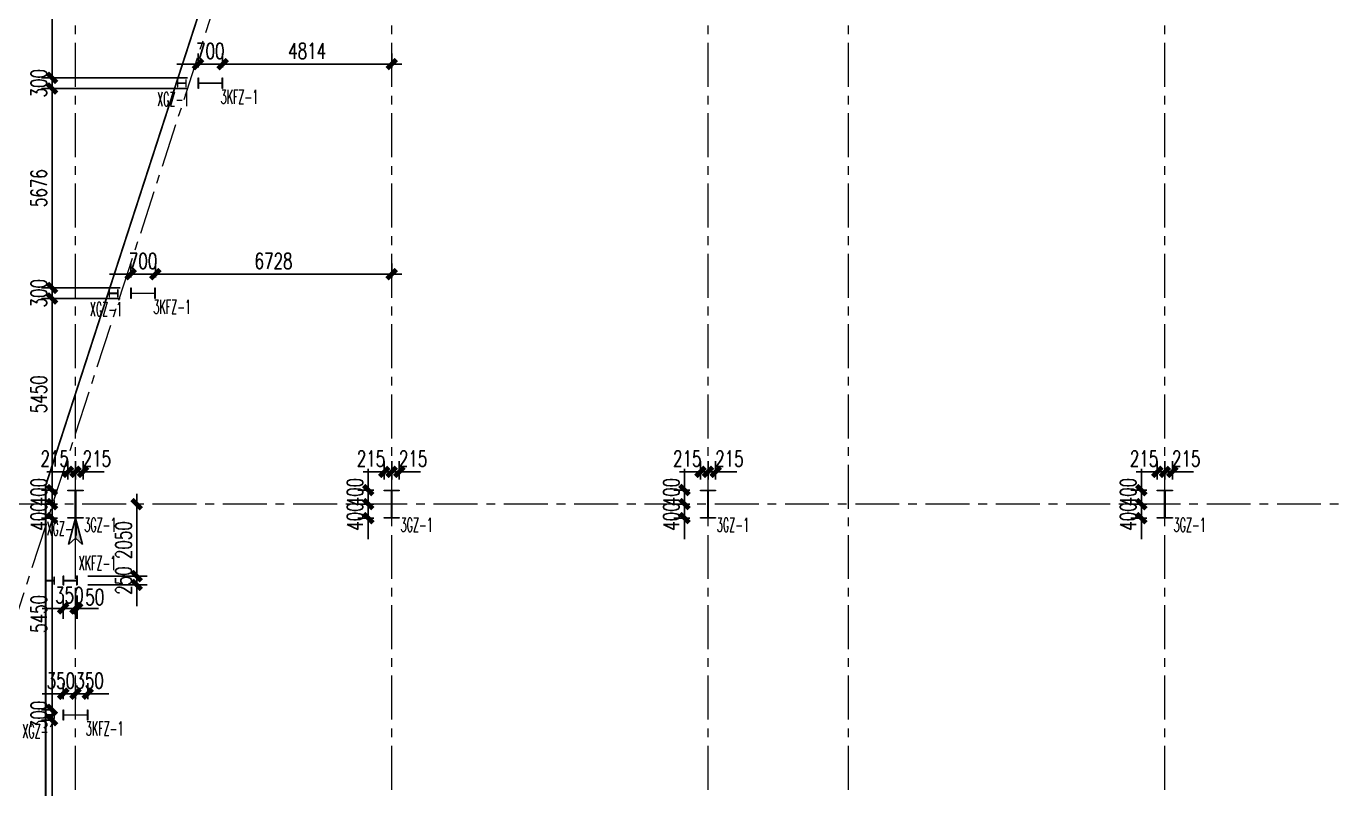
# Model space of a CAD drawing. Extents: x -1201378 to 2367219, y -619313 to 244905.
# Drawn here: x 30840 to 68190, y -245397 to -223702 of the extents above; entities that cross this region are included whole.
import ezdxf
from ezdxf.enums import TextEntityAlignment as Align

# ---------------------------------------------------------------- set-up
doc = ezdxf.new("R2010")
doc.units = 0
doc.header["$LTSCALE"] = 1000
doc.linetypes.add('CENTER', pattern=[2, 1.25, -0.25, 0.25, -0.25])
doc.linetypes.add('HIDDEN', pattern=[0.375, 0.25, -0.125])
doc.layers.get('0').update_dxf_attribs({"linetype": 'CONTINUOUS'})
doc.layers.get('Defpoints').update_dxf_attribs({"linetype": 'CONTINUOUS'})
for name, color, linetype in [('A-AXIS-DP', 126, 'CONTINUOUS'), ('A-WINDOW', 140, 'CONTINUOUS'), ('S-CJGC', 5, 'CONTINUOUS'), ('S-DIMZ', 115, 'CONTINUOUS'), ('S-SGJ', 21, 'CONTINUOUS'), ('S-SHAPE2', 165, 'HIDDEN')]:
    doc.layers.add(name, color=color, linetype=linetype)
for name, color, linetype, lineweight in [('S-axis', 111, 'CONTINUOUS', 0), ('S-col', 2, 'CONTINUOUS', 0), ('S-dote', 5, 'CENTER', 0)]:
    doc.layers.add(name, color=color, linetype=linetype, lineweight=lineweight)
doc.styles.add('SS1', font='tj-romans1.shx', dxfattribs={"width": 0.7, "bigfont": 'tj-hztxt1.shx'})
doc.dimstyles.new('S-150-ARCHI', dxfattribs={"dimscale": 150, "dimtxt": 3, "dimasz": 2, "dimexe": 2, "dimexo": 2, "dimgap": 1, "dimtad": 1, "dimdec": 0, "dimzin": 0, "dimdsep": 46, "dimtxsty": 'SS1', "dimblk1": 'TT', "dimblk2": 'TT', "dimsah": 1, "dimcen": 1, "dimclrd": 256, "dimclre": 256, "dimclrt": 256, "dimadec": 0, "dimazin": 0, "dimtfac": 1, "dimtdec": 0, "dimtix": 1, "dimtmove": 2, "dimatfit": 0, "dimldrblk": 'TT', "dimfxl": 2, "dimtolj": 1, "dimtzin": 0, "dimarcsym": 0})

# ---------------------------------------------------------------- blocks, each defined once
blk = doc.blocks.new('w42343243')
at = {"layer": 'S-col'}
blk.add_lwpolyline([(-165069, 621020), (-164639, 621020), (-164639, 621002), (-164848, 621002), (-164848, 620238), (-164639, 620238), (-164639, 620220), (-165069, 620220), (-165069, 620238), (-164860, 620238), (-164860, 621002), (-165069, 621002)], close=True, dxfattribs=at)
blk = doc.blocks.new('42343')
at = {"layer": 'A-WINDOW'}
for p in [(-148000, -53750), (-139000, -53750), (-130000, -53750), (-117000, -53750)]:
    blk.add_blockref('w42343243', p, dxfattribs=at)
blk = doc.blocks.new('3#轴网')
at = {"layer": 'S-dote'}
for p, q in [((-267758.5, -363428.2), (-267758.5, -277213.2)), ((-258758.5, -363428.2), (-258758.5, -277944.2)), ((-249758.5, -363428.2), (-249758.5, -277944.2)), ((-245758.5, -363428.2), (-245758.5, -277948.2)), ((-236758.5, -363428.2), (-236758.5, -277948.2)), ((-78316.2, -337298.2), (-273210.6, -337298.2))]:
    blk.add_line(p, q, dxfattribs=at)
blk.add_lwpolyline([(-270224.1, -342906.2), (-249758.5, -279830.8)], dxfattribs=at)
blk = doc.blocks.new('nt66')
at = {"layer": 'S-col'}
blk.add_lwpolyline([(-195790, 766820), (-195490, 766820), (-195490, 766808), (-195636, 766808), (-195636, 766132), (-195490, 766132), (-195490, 766120), (-195790, 766120), (-195790, 766132), (-195644, 766132), (-195644, 766808), (-195790, 766808)], close=True, dxfattribs=at)
blk = doc.blocks.new('TT')
blk.add_line((-0.97, 0), (0.97, 0))
at = {"const_width": 0.45}
blk.add_lwpolyline([(-0.44, -0.44), (0.44, 0.44)], dxfattribs=at)
blk = doc.blocks.new('*D3942')
at = {"layer": 'Defpoints', "color": 0, "transparency": 16777216}
for p in [(32242, -236380), (32242, -236898), (32457, -236898)]:
    blk.add_point(p, dxfattribs=at)
at = {"layer": 'S-DIMZ', "lineweight": -2, "transparency": 16777216}
for p, q in [((31942, -236380), (31642, -236380)), ((32242, -236598), (32242, -236080)), ((32457, -236380), (32242, -236380)), ((32457, -236598), (32457, -236080)), ((32757, -236380), (33057, -236380))]:
    blk.add_line(p, q, dxfattribs=at)
at = {"layer": 'S-DIMZ', "lineweight": -2, "transparency": 16777216, "xscale": 300, "yscale": 300, "zscale": 300}
blk.add_blockref('TT', (32242, -236380), dxfattribs=at)
at = {"layer": 'S-DIMZ', "lineweight": -2, "transparency": 16777216, "xscale": 300, "yscale": 300, "zscale": 300, "rotation": 180}
blk.add_blockref('TT', (32457, -236380), dxfattribs=at)
at = {"layer": 'S-DIMZ', "transparency": 16777216, "insert": (32850, -236005), "char_height": 450, "attachment_point": 5, "style": 'SS1'}
blk.add_mtext('\\A1;215', dxfattribs=at)
blk = doc.blocks.new('*D3943')
at = {"layer": 'Defpoints', "color": 0, "transparency": 16777216}
for p in [(32027, -236380), (32027, -236898), (32242, -236898)]:
    blk.add_point(p, dxfattribs=at)
at = {"layer": 'S-DIMZ', "lineweight": -2, "transparency": 16777216}
for p, q in [((31727, -236380), (31427, -236380)), ((32027, -236598), (32027, -236080)), ((32242, -236380), (32027, -236380)), ((32242, -236598), (32242, -236080)), ((32542, -236380), (32842, -236380))]:
    blk.add_line(p, q, dxfattribs=at)
at = {"layer": 'S-DIMZ', "lineweight": -2, "transparency": 16777216, "xscale": 300, "yscale": 300, "zscale": 300}
blk.add_blockref('TT', (32027, -236380), dxfattribs=at)
at = {"layer": 'S-DIMZ', "lineweight": -2, "transparency": 16777216, "xscale": 300, "yscale": 300, "zscale": 300, "rotation": 180}
blk.add_blockref('TT', (32242, -236380), dxfattribs=at)
at = {"layer": 'S-DIMZ', "transparency": 16777216, "insert": (31651, -236005), "char_height": 450, "attachment_point": 5, "style": 'SS1'}
blk.add_mtext('\\A1;215', dxfattribs=at)
blk = doc.blocks.new('*D3944')
at = {"layer": 'Defpoints', "color": 0, "transparency": 16777216}
for p in [(32027, -236898), (31573, -237298), (32027, -237298)]:
    blk.add_point(p, dxfattribs=at)
at = {"layer": 'S-DIMZ', "lineweight": -2, "transparency": 16777216}
for p, q in [((31573, -236598), (31573, -236298)), ((31727, -236898), (31273, -236898)), ((31573, -236898), (31573, -237298)), ((31727, -237298), (31273, -237298)), ((31573, -237598), (31573, -237898))]:
    blk.add_line(p, q, dxfattribs=at)
at = {"layer": 'S-DIMZ', "lineweight": -2, "transparency": 16777216, "xscale": 300, "yscale": 300, "zscale": 300}
for p, rotation in [((31573, -236898), 270), ((31573, -237298), 90)]:
    blk.add_blockref('TT', p, dxfattribs=dict(at, rotation=rotation))
at = {"layer": 'S-DIMZ', "transparency": 16777216, "insert": (31198, -236958), "char_height": 450, "attachment_point": 5, "rotation": 90, "style": 'SS1'}
blk.add_mtext('\\A1;400', dxfattribs=at)
blk = doc.blocks.new('*D3920')
at = {"layer": 'Defpoints', "color": 0, "transparency": 16777216}
for p in [(32027, -237298), (31573, -237698), (32027, -237698)]:
    blk.add_point(p, dxfattribs=at)
at = {"layer": 'S-DIMZ', "lineweight": -2, "transparency": 16777216}
for p, q in [((31573, -236998), (31573, -236698)), ((31727, -237298), (31273, -237298)), ((31573, -237298), (31573, -237698)), ((31727, -237698), (31273, -237698)), ((31573, -237998), (31573, -238298))]:
    blk.add_line(p, q, dxfattribs=at)
at = {"layer": 'S-DIMZ', "lineweight": -2, "transparency": 16777216, "xscale": 300, "yscale": 300, "zscale": 300}
for p, rotation in [((31573, -237298), 270), ((31573, -237698), 90)]:
    blk.add_blockref('TT', p, dxfattribs=dict(at, rotation=rotation))
at = {"layer": 'S-DIMZ', "transparency": 16777216, "insert": (31198, -237652), "char_height": 450, "attachment_point": 5, "rotation": 90, "style": 'SS1'}
blk.add_mtext('\\A1;400', dxfattribs=at)
blk = doc.blocks.new('*D3945')
at = {"layer": 'Defpoints', "color": 0, "transparency": 16777216}
for p in [(41242, -236380), (41242, -236898), (41457, -236898)]:
    blk.add_point(p, dxfattribs=at)
at = {"layer": 'S-DIMZ', "lineweight": -2, "transparency": 16777216}
for p, q in [((40942, -236380), (40642, -236380)), ((41242, -236598), (41242, -236080)), ((41457, -236380), (41242, -236380)), ((41457, -236598), (41457, -236080)), ((41757, -236380), (42057, -236380))]:
    blk.add_line(p, q, dxfattribs=at)
at = {"layer": 'S-DIMZ', "lineweight": -2, "transparency": 16777216, "xscale": 300, "yscale": 300, "zscale": 300}
blk.add_blockref('TT', (41242, -236380), dxfattribs=at)
at = {"layer": 'S-DIMZ', "lineweight": -2, "transparency": 16777216, "xscale": 300, "yscale": 300, "zscale": 300, "rotation": 180}
blk.add_blockref('TT', (41457, -236380), dxfattribs=at)
at = {"layer": 'S-DIMZ', "transparency": 16777216, "insert": (41850, -236005), "char_height": 450, "attachment_point": 5, "style": 'SS1'}
blk.add_mtext('\\A1;215', dxfattribs=at)
blk = doc.blocks.new('*D3946')
at = {"layer": 'Defpoints', "color": 0, "transparency": 16777216}
for p in [(41027, -236380), (41027, -236898), (41242, -236898)]:
    blk.add_point(p, dxfattribs=at)
at = {"layer": 'S-DIMZ', "lineweight": -2, "transparency": 16777216}
for p, q in [((40727, -236380), (40427, -236380)), ((41027, -236598), (41027, -236080)), ((41242, -236380), (41027, -236380)), ((41242, -236598), (41242, -236080)), ((41542, -236380), (41842, -236380))]:
    blk.add_line(p, q, dxfattribs=at)
at = {"layer": 'S-DIMZ', "lineweight": -2, "transparency": 16777216, "xscale": 300, "yscale": 300, "zscale": 300}
blk.add_blockref('TT', (41027, -236380), dxfattribs=at)
at = {"layer": 'S-DIMZ', "lineweight": -2, "transparency": 16777216, "xscale": 300, "yscale": 300, "zscale": 300, "rotation": 180}
blk.add_blockref('TT', (41242, -236380), dxfattribs=at)
at = {"layer": 'S-DIMZ', "transparency": 16777216, "insert": (40651, -236005), "char_height": 450, "attachment_point": 5, "style": 'SS1'}
blk.add_mtext('\\A1;215', dxfattribs=at)
blk = doc.blocks.new('*D3947')
at = {"layer": 'Defpoints', "color": 0, "transparency": 16777216}
for p in [(41027, -236898), (40573, -237298), (41027, -237298)]:
    blk.add_point(p, dxfattribs=at)
at = {"layer": 'S-DIMZ', "lineweight": -2, "transparency": 16777216}
for p, q in [((40573, -236598), (40573, -236298)), ((40727, -236898), (40273, -236898)), ((40573, -236898), (40573, -237298)), ((40727, -237298), (40273, -237298)), ((40573, -237598), (40573, -237898))]:
    blk.add_line(p, q, dxfattribs=at)
at = {"layer": 'S-DIMZ', "lineweight": -2, "transparency": 16777216, "xscale": 300, "yscale": 300, "zscale": 300}
for p, rotation in [((40573, -236898), 270), ((40573, -237298), 90)]:
    blk.add_blockref('TT', p, dxfattribs=dict(at, rotation=rotation))
at = {"layer": 'S-DIMZ', "transparency": 16777216, "insert": (40198, -236958), "char_height": 450, "attachment_point": 5, "rotation": 90, "style": 'SS1'}
blk.add_mtext('\\A1;400', dxfattribs=at)
blk = doc.blocks.new('*D3948')
at = {"layer": 'Defpoints', "color": 0, "transparency": 16777216}
for p in [(41027, -237298), (40573, -237698), (41027, -237698)]:
    blk.add_point(p, dxfattribs=at)
at = {"layer": 'S-DIMZ', "lineweight": -2, "transparency": 16777216}
for p, q in [((40573, -236998), (40573, -236698)), ((40727, -237298), (40273, -237298)), ((40573, -237298), (40573, -237698)), ((40727, -237698), (40273, -237698)), ((40573, -237998), (40573, -238298))]:
    blk.add_line(p, q, dxfattribs=at)
at = {"layer": 'S-DIMZ', "lineweight": -2, "transparency": 16777216, "xscale": 300, "yscale": 300, "zscale": 300}
for p, rotation in [((40573, -237298), 270), ((40573, -237698), 90)]:
    blk.add_blockref('TT', p, dxfattribs=dict(at, rotation=rotation))
at = {"layer": 'S-DIMZ', "transparency": 16777216, "insert": (40198, -237652), "char_height": 450, "attachment_point": 5, "rotation": 90, "style": 'SS1'}
blk.add_mtext('\\A1;400', dxfattribs=at)
blk = doc.blocks.new('*D3953')
at = {"layer": 'Defpoints', "color": 0, "transparency": 16777216}
for p in [(50242, -236380), (50242, -236898), (50457, -236898)]:
    blk.add_point(p, dxfattribs=at)
at = {"layer": 'S-DIMZ', "lineweight": -2, "transparency": 16777216}
for p, q in [((49942, -236380), (49642, -236380)), ((50242, -236598), (50242, -236080)), ((50457, -236380), (50242, -236380)), ((50457, -236598), (50457, -236080)), ((50757, -236380), (51057, -236380))]:
    blk.add_line(p, q, dxfattribs=at)
at = {"layer": 'S-DIMZ', "lineweight": -2, "transparency": 16777216, "xscale": 300, "yscale": 300, "zscale": 300}
blk.add_blockref('TT', (50242, -236380), dxfattribs=at)
at = {"layer": 'S-DIMZ', "lineweight": -2, "transparency": 16777216, "xscale": 300, "yscale": 300, "zscale": 300, "rotation": 180}
blk.add_blockref('TT', (50457, -236380), dxfattribs=at)
at = {"layer": 'S-DIMZ', "transparency": 16777216, "insert": (50850, -236005), "char_height": 450, "attachment_point": 5, "style": 'SS1'}
blk.add_mtext('\\A1;215', dxfattribs=at)
blk = doc.blocks.new('*D3954')
at = {"layer": 'Defpoints', "color": 0, "transparency": 16777216}
for p in [(50027, -236380), (50027, -236898), (50242, -236898)]:
    blk.add_point(p, dxfattribs=at)
at = {"layer": 'S-DIMZ', "lineweight": -2, "transparency": 16777216}
for p, q in [((49727, -236380), (49427, -236380)), ((50027, -236598), (50027, -236080)), ((50242, -236380), (50027, -236380)), ((50242, -236598), (50242, -236080)), ((50542, -236380), (50842, -236380))]:
    blk.add_line(p, q, dxfattribs=at)
at = {"layer": 'S-DIMZ', "lineweight": -2, "transparency": 16777216, "xscale": 300, "yscale": 300, "zscale": 300}
blk.add_blockref('TT', (50027, -236380), dxfattribs=at)
at = {"layer": 'S-DIMZ', "lineweight": -2, "transparency": 16777216, "xscale": 300, "yscale": 300, "zscale": 300, "rotation": 180}
blk.add_blockref('TT', (50242, -236380), dxfattribs=at)
at = {"layer": 'S-DIMZ', "transparency": 16777216, "insert": (49651, -236005), "char_height": 450, "attachment_point": 5, "style": 'SS1'}
blk.add_mtext('\\A1;215', dxfattribs=at)
blk = doc.blocks.new('*D3955')
at = {"layer": 'Defpoints', "color": 0, "transparency": 16777216}
for p in [(50027, -236898), (49573, -237298), (50027, -237298)]:
    blk.add_point(p, dxfattribs=at)
at = {"layer": 'S-DIMZ', "lineweight": -2, "transparency": 16777216}
for p, q in [((49573, -236598), (49573, -236298)), ((49727, -236898), (49273, -236898)), ((49573, -236898), (49573, -237298)), ((49727, -237298), (49273, -237298)), ((49573, -237598), (49573, -237898))]:
    blk.add_line(p, q, dxfattribs=at)
at = {"layer": 'S-DIMZ', "lineweight": -2, "transparency": 16777216, "xscale": 300, "yscale": 300, "zscale": 300}
for p, rotation in [((49573, -236898), 270), ((49573, -237298), 90)]:
    blk.add_blockref('TT', p, dxfattribs=dict(at, rotation=rotation))
at = {"layer": 'S-DIMZ', "transparency": 16777216, "insert": (49198, -236958), "char_height": 450, "attachment_point": 5, "rotation": 90, "style": 'SS1'}
blk.add_mtext('\\A1;400', dxfattribs=at)
blk = doc.blocks.new('*D3956')
at = {"layer": 'Defpoints', "color": 0, "transparency": 16777216}
for p in [(50027, -237298), (49573, -237698), (50027, -237698)]:
    blk.add_point(p, dxfattribs=at)
at = {"layer": 'S-DIMZ', "lineweight": -2, "transparency": 16777216}
for p, q in [((49573, -236998), (49573, -236698)), ((49727, -237298), (49273, -237298)), ((49573, -237298), (49573, -237698)), ((49727, -237698), (49273, -237698)), ((49573, -237998), (49573, -238298))]:
    blk.add_line(p, q, dxfattribs=at)
at = {"layer": 'S-DIMZ', "lineweight": -2, "transparency": 16777216, "xscale": 300, "yscale": 300, "zscale": 300}
for p, rotation in [((49573, -237298), 270), ((49573, -237698), 90)]:
    blk.add_blockref('TT', p, dxfattribs=dict(at, rotation=rotation))
at = {"layer": 'S-DIMZ', "transparency": 16777216, "insert": (49198, -237652), "char_height": 450, "attachment_point": 5, "rotation": 90, "style": 'SS1'}
blk.add_mtext('\\A1;400', dxfattribs=at)
blk = doc.blocks.new('*D3949')
at = {"layer": 'Defpoints', "color": 0, "transparency": 16777216}
for p in [(63242, -236380), (63242, -236898), (63457, -236898)]:
    blk.add_point(p, dxfattribs=at)
at = {"layer": 'S-DIMZ', "lineweight": -2, "transparency": 16777216}
for p, q in [((62942, -236380), (62642, -236380)), ((63242, -236598), (63242, -236080)), ((63457, -236380), (63242, -236380)), ((63457, -236598), (63457, -236080)), ((63757, -236380), (64057, -236380))]:
    blk.add_line(p, q, dxfattribs=at)
at = {"layer": 'S-DIMZ', "lineweight": -2, "transparency": 16777216, "xscale": 300, "yscale": 300, "zscale": 300}
blk.add_blockref('TT', (63242, -236380), dxfattribs=at)
at = {"layer": 'S-DIMZ', "lineweight": -2, "transparency": 16777216, "xscale": 300, "yscale": 300, "zscale": 300, "rotation": 180}
blk.add_blockref('TT', (63457, -236380), dxfattribs=at)
at = {"layer": 'S-DIMZ', "transparency": 16777216, "insert": (63850, -236005), "char_height": 450, "attachment_point": 5, "style": 'SS1'}
blk.add_mtext('\\A1;215', dxfattribs=at)
blk = doc.blocks.new('*D3950')
at = {"layer": 'Defpoints', "color": 0, "transparency": 16777216}
for p in [(63027, -236380), (63027, -236898), (63242, -236898)]:
    blk.add_point(p, dxfattribs=at)
at = {"layer": 'S-DIMZ', "lineweight": -2, "transparency": 16777216}
for p, q in [((62727, -236380), (62427, -236380)), ((63027, -236598), (63027, -236080)), ((63242, -236380), (63027, -236380)), ((63242, -236598), (63242, -236080)), ((63542, -236380), (63842, -236380))]:
    blk.add_line(p, q, dxfattribs=at)
at = {"layer": 'S-DIMZ', "lineweight": -2, "transparency": 16777216, "xscale": 300, "yscale": 300, "zscale": 300}
blk.add_blockref('TT', (63027, -236380), dxfattribs=at)
at = {"layer": 'S-DIMZ', "lineweight": -2, "transparency": 16777216, "xscale": 300, "yscale": 300, "zscale": 300, "rotation": 180}
blk.add_blockref('TT', (63242, -236380), dxfattribs=at)
at = {"layer": 'S-DIMZ', "transparency": 16777216, "insert": (62651, -236005), "char_height": 450, "attachment_point": 5, "style": 'SS1'}
blk.add_mtext('\\A1;215', dxfattribs=at)
blk = doc.blocks.new('*D3951')
at = {"layer": 'Defpoints', "color": 0, "transparency": 16777216}
for p in [(63027, -236898), (62573, -237298), (63027, -237298)]:
    blk.add_point(p, dxfattribs=at)
at = {"layer": 'S-DIMZ', "lineweight": -2, "transparency": 16777216}
for p, q in [((62573, -236598), (62573, -236298)), ((62727, -236898), (62273, -236898)), ((62573, -236898), (62573, -237298)), ((62727, -237298), (62273, -237298)), ((62573, -237598), (62573, -237898))]:
    blk.add_line(p, q, dxfattribs=at)
at = {"layer": 'S-DIMZ', "lineweight": -2, "transparency": 16777216, "xscale": 300, "yscale": 300, "zscale": 300}
for p, rotation in [((62573, -236898), 270), ((62573, -237298), 90)]:
    blk.add_blockref('TT', p, dxfattribs=dict(at, rotation=rotation))
at = {"layer": 'S-DIMZ', "transparency": 16777216, "insert": (62198, -236958), "char_height": 450, "attachment_point": 5, "rotation": 90, "style": 'SS1'}
blk.add_mtext('\\A1;400', dxfattribs=at)
blk = doc.blocks.new('*D3952')
at = {"layer": 'Defpoints', "color": 0, "transparency": 16777216}
for p in [(63027, -237298), (62573, -237698), (63027, -237698)]:
    blk.add_point(p, dxfattribs=at)
at = {"layer": 'S-DIMZ', "lineweight": -2, "transparency": 16777216}
for p, q in [((62573, -236998), (62573, -236698)), ((62727, -237298), (62273, -237298)), ((62573, -237298), (62573, -237698)), ((62727, -237698), (62273, -237698)), ((62573, -237998), (62573, -238298))]:
    blk.add_line(p, q, dxfattribs=at)
at = {"layer": 'S-DIMZ', "lineweight": -2, "transparency": 16777216, "xscale": 300, "yscale": 300, "zscale": 300}
for p, rotation in [((62573, -237298), 270), ((62573, -237698), 90)]:
    blk.add_blockref('TT', p, dxfattribs=dict(at, rotation=rotation))
at = {"layer": 'S-DIMZ', "transparency": 16777216, "insert": (62198, -237652), "char_height": 450, "attachment_point": 5, "rotation": 90, "style": 'SS1'}
blk.add_mtext('\\A1;400', dxfattribs=at)
blk = doc.blocks.new('*D4287')
at = {"layer": 'Defpoints', "color": 0, "transparency": 16777216}
for p in [(32242, -242695), (31892, -243148), (32242, -243148)]:
    blk.add_point(p, dxfattribs=at)
at = {"layer": 'S-DIMZ', "lineweight": -2, "transparency": 16777216}
for p, q in [((31892, -242848), (31892, -242395)), ((32242, -242848), (32242, -242395)), ((31592, -242695), (31292, -242695)), ((31892, -242695), (32242, -242695)), ((32542, -242695), (32842, -242695))]:
    blk.add_line(p, q, dxfattribs=at)
at = {"layer": 'S-DIMZ', "lineweight": -2, "transparency": 16777216, "xscale": 300, "yscale": 300, "zscale": 300}
blk.add_blockref('TT', (31892, -242695), dxfattribs=at)
at = {"layer": 'S-DIMZ', "lineweight": -2, "transparency": 16777216, "xscale": 300, "yscale": 300, "zscale": 300, "rotation": 180}
blk.add_blockref('TT', (32242, -242695), dxfattribs=at)
at = {"layer": 'S-DIMZ', "transparency": 16777216, "insert": (31825, -242320), "char_height": 450, "attachment_point": 5, "style": 'SS1'}
blk.add_mtext('\\A1;350', dxfattribs=at)
blk = doc.blocks.new('*D4288')
at = {"layer": 'Defpoints', "color": 0, "transparency": 16777216}
for p in [(32592, -242695), (32242, -243148), (32592, -243148)]:
    blk.add_point(p, dxfattribs=at)
at = {"layer": 'S-DIMZ', "lineweight": -2, "transparency": 16777216}
for p, q in [((32242, -242848), (32242, -242395)), ((32592, -242848), (32592, -242395)), ((31942, -242695), (31642, -242695)), ((32242, -242695), (32592, -242695)), ((32892, -242695), (33192, -242695))]:
    blk.add_line(p, q, dxfattribs=at)
at = {"layer": 'S-DIMZ', "lineweight": -2, "transparency": 16777216, "xscale": 300, "yscale": 300, "zscale": 300}
blk.add_blockref('TT', (32242, -242695), dxfattribs=at)
at = {"layer": 'S-DIMZ', "lineweight": -2, "transparency": 16777216, "xscale": 300, "yscale": 300, "zscale": 300, "rotation": 180}
blk.add_blockref('TT', (32592, -242695), dxfattribs=at)
at = {"layer": 'S-DIMZ', "transparency": 16777216, "insert": (32643, -242320), "char_height": 450, "attachment_point": 5, "style": 'SS1'}
blk.add_mtext('\\A1;350', dxfattribs=at)
blk = doc.blocks.new('*D4293')
at = {"layer": 'Defpoints', "color": 0, "transparency": 16777216}
for p in [(31573, -243448), (31892, -243448), (31892, -249098)]:
    blk.add_point(p, dxfattribs=at)
at = {"layer": 'S-DIMZ', "lineweight": -2, "transparency": 16777216}
for p, q in [((31592, -243448), (31273, -243448)), ((31573, -248798), (31573, -243748)), ((31592, -249098), (31273, -249098))]:
    blk.add_line(p, q, dxfattribs=at)
at = {"layer": 'S-DIMZ', "lineweight": -2, "transparency": 16777216, "xscale": 300, "yscale": 300, "zscale": 300}
for p, rotation in [((31573, -243448), 90), ((31573, -249098), 270)]:
    blk.add_blockref('TT', p, dxfattribs=dict(at, rotation=rotation))
at = {"layer": 'S-DIMZ', "transparency": 16777216, "insert": (31198, -246273), "char_height": 450, "attachment_point": 5, "rotation": 90, "style": 'SS1'}
blk.add_mtext('\\A1;5650', dxfattribs=at)
blk = doc.blocks.new('*D4294')
at = {"layer": 'Defpoints', "color": 0, "transparency": 16777216}
for p in [(31573, -243148), (31892, -243148), (31892, -243448)]:
    blk.add_point(p, dxfattribs=at)
at = {"layer": 'S-DIMZ', "lineweight": -2, "transparency": 16777216}
for p, q in [((31573, -242848), (31573, -242548)), ((31592, -243148), (31273, -243148)), ((31573, -243448), (31573, -243148)), ((31592, -243448), (31273, -243448)), ((31573, -243748), (31573, -244048))]:
    blk.add_line(p, q, dxfattribs=at)
at = {"layer": 'S-DIMZ', "lineweight": -2, "transparency": 16777216, "xscale": 300, "yscale": 300, "zscale": 300}
for p, rotation in [((31573, -243148), 270), ((31573, -243448), 90)]:
    blk.add_blockref('TT', p, dxfattribs=dict(at, rotation=rotation))
at = {"layer": 'S-DIMZ', "transparency": 16777216, "insert": (31198, -243298), "char_height": 450, "attachment_point": 5, "rotation": 90, "style": 'SS1'}
blk.add_mtext('\\A1;300', dxfattribs=at)
blk = doc.blocks.new('*D4295')
at = {"layer": 'Defpoints', "color": 0, "transparency": 16777216}
for p in [(31573, -237698), (32027, -237698), (31892, -243148)]:
    blk.add_point(p, dxfattribs=at)
at = {"layer": 'S-DIMZ', "lineweight": -2, "transparency": 16777216}
for p, q in [((31727, -237698), (31273, -237698)), ((31573, -242848), (31573, -237998)), ((31592, -243148), (31273, -243148))]:
    blk.add_line(p, q, dxfattribs=at)
at = {"layer": 'S-DIMZ', "lineweight": -2, "transparency": 16777216, "xscale": 300, "yscale": 300, "zscale": 300}
for p, rotation in [((31573, -237698), 90), ((31573, -243148), 270)]:
    blk.add_blockref('TT', p, dxfattribs=dict(at, rotation=rotation))
at = {"layer": 'S-DIMZ', "transparency": 16777216, "insert": (31198, -240423), "char_height": 450, "attachment_point": 5, "rotation": 90, "style": 'SS1'}
blk.add_mtext('\\A1;5450', dxfattribs=at)
blk = doc.blocks.new('*D4296')
at = {"layer": 'Defpoints', "color": 0, "transparency": 16777216}
for p in [(31573, -231448), (33814, -231448), (32027, -236898)]:
    blk.add_point(p, dxfattribs=at)
at = {"layer": 'S-DIMZ', "lineweight": -2, "transparency": 16777216}
for p, q in [((33514, -231448), (31273, -231448)), ((31573, -236598), (31573, -231748)), ((31727, -236898), (31273, -236898))]:
    blk.add_line(p, q, dxfattribs=at)
at = {"layer": 'S-DIMZ', "lineweight": -2, "transparency": 16777216, "xscale": 300, "yscale": 300, "zscale": 300}
for p, rotation in [((31573, -231448), 90), ((31573, -236898), 270)]:
    blk.add_blockref('TT', p, dxfattribs=dict(at, rotation=rotation))
at = {"layer": 'S-DIMZ', "transparency": 16777216, "insert": (31198, -234173), "char_height": 450, "attachment_point": 5, "rotation": 90, "style": 'SS1'}
blk.add_mtext('\\A1;5450', dxfattribs=at)
blk = doc.blocks.new('*D4297')
at = {"layer": 'Defpoints', "color": 0, "transparency": 16777216}
for p in [(31573, -231148), (33814, -231148), (33814, -231448)]:
    blk.add_point(p, dxfattribs=at)
at = {"layer": 'S-DIMZ', "lineweight": -2, "transparency": 16777216}
for p, q in [((31573, -230848), (31573, -230548)), ((33514, -231148), (31273, -231148)), ((31573, -231448), (31573, -231148)), ((33514, -231448), (31273, -231448)), ((31573, -231748), (31573, -232048))]:
    blk.add_line(p, q, dxfattribs=at)
at = {"layer": 'S-DIMZ', "lineweight": -2, "transparency": 16777216, "xscale": 300, "yscale": 300, "zscale": 300}
for p, rotation in [((31573, -231148), 270), ((31573, -231448), 90)]:
    blk.add_blockref('TT', p, dxfattribs=dict(at, rotation=rotation))
at = {"layer": 'S-DIMZ', "transparency": 16777216, "insert": (31198, -231298), "char_height": 450, "attachment_point": 5, "rotation": 90, "style": 'SS1'}
blk.add_mtext('\\A1;300', dxfattribs=at)
blk = doc.blocks.new('*D4298')
at = {"layer": 'Defpoints', "color": 0, "transparency": 16777216}
for p in [(31573, -225472), (35728, -225472), (33814, -231148)]:
    blk.add_point(p, dxfattribs=at)
at = {"layer": 'S-DIMZ', "lineweight": -2, "transparency": 16777216}
for p, q in [((35428, -225472), (31273, -225472)), ((31573, -230848), (31573, -225772)), ((33514, -231148), (31273, -231148))]:
    blk.add_line(p, q, dxfattribs=at)
at = {"layer": 'S-DIMZ', "lineweight": -2, "transparency": 16777216, "xscale": 300, "yscale": 300, "zscale": 300}
for p, rotation in [((31573, -225472), 90), ((31573, -231148), 270)]:
    blk.add_blockref('TT', p, dxfattribs=dict(at, rotation=rotation))
at = {"layer": 'S-DIMZ', "transparency": 16777216, "insert": (31198, -228310), "char_height": 450, "attachment_point": 5, "rotation": 90, "style": 'SS1'}
blk.add_mtext('\\A1;5676', dxfattribs=at)
blk = doc.blocks.new('*D4299')
at = {"layer": 'Defpoints', "color": 0, "transparency": 16777216}
for p in [(31573, -225172), (35728, -225172), (35728, -225472)]:
    blk.add_point(p, dxfattribs=at)
at = {"layer": 'S-DIMZ', "lineweight": -2, "transparency": 16777216}
for p, q in [((31573, -224872), (31573, -224572)), ((35428, -225172), (31273, -225172)), ((31573, -225472), (31573, -225172)), ((35428, -225472), (31273, -225472)), ((31573, -225772), (31573, -226072))]:
    blk.add_line(p, q, dxfattribs=at)
at = {"layer": 'S-DIMZ', "lineweight": -2, "transparency": 16777216, "xscale": 300, "yscale": 300, "zscale": 300}
for p, rotation in [((31573, -225172), 270), ((31573, -225472), 90)]:
    blk.add_blockref('TT', p, dxfattribs=dict(at, rotation=rotation))
at = {"layer": 'S-DIMZ', "transparency": 16777216, "insert": (31198, -225322), "char_height": 450, "attachment_point": 5, "rotation": 90, "style": 'SS1'}
blk.add_mtext('\\A1;300', dxfattribs=at)
blk = doc.blocks.new('*D4300')
at = {"layer": 'Defpoints', "color": 0, "transparency": 16777216}
for p in [(31573, -219348), (32242, -219348), (35728, -225172)]:
    blk.add_point(p, dxfattribs=at)
at = {"layer": 'S-DIMZ', "lineweight": -2, "transparency": 16777216}
for p, q in [((31942, -219348), (31273, -219348)), ((31573, -224872), (31573, -219648)), ((35428, -225172), (31273, -225172))]:
    blk.add_line(p, q, dxfattribs=at)
at = {"layer": 'S-DIMZ', "lineweight": -2, "transparency": 16777216, "xscale": 300, "yscale": 300, "zscale": 300}
for p, rotation in [((31573, -219348), 90), ((31573, -225172), 270)]:
    blk.add_blockref('TT', p, dxfattribs=dict(at, rotation=rotation))
at = {"layer": 'S-DIMZ', "transparency": 16777216, "insert": (31198, -222260), "char_height": 450, "attachment_point": 5, "rotation": 90, "style": 'SS1'}
blk.add_mtext('\\A1;5824', dxfattribs=at)
blk = doc.blocks.new('*D4301')
at = {"layer": 'Defpoints', "color": 0, "transparency": 16777216}
for p in [(34514, -230756), (33814, -231148), (34514, -231148)]:
    blk.add_point(p, dxfattribs=at)
at = {"layer": 'S-DIMZ', "lineweight": -2, "transparency": 16777216}
for p, q in [((33514, -230756), (33214, -230756)), ((33814, -230848), (33814, -230456)), ((33814, -230756), (34514, -230756)), ((34514, -230848), (34514, -230456)), ((34814, -230756), (35114, -230756))]:
    blk.add_line(p, q, dxfattribs=at)
at = {"layer": 'S-DIMZ', "lineweight": -2, "transparency": 16777216, "xscale": 300, "yscale": 300, "zscale": 300}
blk.add_blockref('TT', (33814, -230756), dxfattribs=at)
at = {"layer": 'S-DIMZ', "lineweight": -2, "transparency": 16777216, "xscale": 300, "yscale": 300, "zscale": 300, "rotation": 180}
blk.add_blockref('TT', (34514, -230756), dxfattribs=at)
at = {"layer": 'S-DIMZ', "transparency": 16777216, "insert": (34164, -230381), "char_height": 450, "attachment_point": 5, "style": 'SS1'}
blk.add_mtext('\\A1;700', dxfattribs=at)
blk = doc.blocks.new('*D4302')
at = {"layer": 'Defpoints', "color": 0, "transparency": 16777216}
for p in [(41242, -230756), (34514, -231148), (41242, -231148)]:
    blk.add_point(p, dxfattribs=at)
at = {"layer": 'S-DIMZ', "lineweight": -2, "transparency": 16777216}
for p, q in [((34514, -230848), (34514, -230456)), ((34814, -230756), (40942, -230756)), ((41242, -230848), (41242, -230456))]:
    blk.add_line(p, q, dxfattribs=at)
at = {"layer": 'S-DIMZ', "lineweight": -2, "transparency": 16777216, "xscale": 300, "yscale": 300, "zscale": 300, "rotation": 180}
blk.add_blockref('TT', (34514, -230756), dxfattribs=at)
at = {"layer": 'S-DIMZ', "lineweight": -2, "transparency": 16777216, "xscale": 300, "yscale": 300, "zscale": 300}
blk.add_blockref('TT', (41242, -230756), dxfattribs=at)
at = {"layer": 'S-DIMZ', "transparency": 16777216, "insert": (37878, -230381), "char_height": 450, "attachment_point": 5, "style": 'SS1'}
blk.add_mtext('\\A1;6728', dxfattribs=at)
blk = doc.blocks.new('*D4303')
at = {"layer": 'Defpoints', "color": 0, "transparency": 16777216}
for p in [(36428, -224780), (35728, -225172), (36428, -225172)]:
    blk.add_point(p, dxfattribs=at)
at = {"layer": 'S-DIMZ', "lineweight": -2, "transparency": 16777216}
for p, q in [((35428, -224780), (35128, -224780)), ((35728, -224872), (35728, -224480)), ((35728, -224780), (36428, -224780)), ((36428, -224872), (36428, -224480)), ((36728, -224780), (37028, -224780))]:
    blk.add_line(p, q, dxfattribs=at)
at = {"layer": 'S-DIMZ', "lineweight": -2, "transparency": 16777216, "xscale": 300, "yscale": 300, "zscale": 300}
blk.add_blockref('TT', (35728, -224780), dxfattribs=at)
at = {"layer": 'S-DIMZ', "lineweight": -2, "transparency": 16777216, "xscale": 300, "yscale": 300, "zscale": 300, "rotation": 180}
blk.add_blockref('TT', (36428, -224780), dxfattribs=at)
at = {"layer": 'S-DIMZ', "transparency": 16777216, "insert": (36078, -224405), "char_height": 450, "attachment_point": 5, "style": 'SS1'}
blk.add_mtext('\\A1;700', dxfattribs=at)
blk = doc.blocks.new('*D4304')
at = {"layer": 'Defpoints', "color": 0, "transparency": 16777216}
for p in [(41242, -224780), (36428, -225172), (41242, -225172)]:
    blk.add_point(p, dxfattribs=at)
at = {"layer": 'S-DIMZ', "lineweight": -2, "transparency": 16777216}
for p, q in [((36428, -224872), (36428, -224480)), ((36728, -224780), (40942, -224780)), ((41242, -224872), (41242, -224480))]:
    blk.add_line(p, q, dxfattribs=at)
at = {"layer": 'S-DIMZ', "lineweight": -2, "transparency": 16777216, "xscale": 300, "yscale": 300, "zscale": 300, "rotation": 180}
blk.add_blockref('TT', (36428, -224780), dxfattribs=at)
at = {"layer": 'S-DIMZ', "lineweight": -2, "transparency": 16777216, "xscale": 300, "yscale": 300, "zscale": 300}
blk.add_blockref('TT', (41242, -224780), dxfattribs=at)
at = {"layer": 'S-DIMZ', "transparency": 16777216, "insert": (38835, -224405), "char_height": 450, "attachment_point": 5, "style": 'SS1'}
blk.add_mtext('\\A1;4814', dxfattribs=at)
blk = doc.blocks.new('S-CJGC')
at = {"layer": 'S-CJGC'}
for p, q in [((-131, -119), (0, 381)), ((131, -119), (0, 381)), ((0, 381), (0, 0)), ((0, 0), (-131, -119)), ((0, 0), (131, -119))]:
    blk.add_line(p, q, dxfattribs=at)
blk.add_solid([(131, -119), (0, 0), (0, 381)], dxfattribs=at)
blk = doc.blocks.new('*D6706')
at = {"layer": 'Defpoints', "color": 0, "transparency": 16777216}
for p in [(31892, -239598), (32242, -239598), (32242, -240264)]:
    blk.add_point(p, dxfattribs=at)
at = {"layer": 'S-DIMZ', "lineweight": -2, "transparency": 16777216}
for p, q in [((31892, -239898), (31892, -240564)), ((32242, -239898), (32242, -240564)), ((31592, -240264), (31292, -240264)), ((31892, -240264), (32242, -240264)), ((32542, -240264), (32842, -240264))]:
    blk.add_line(p, q, dxfattribs=at)
at = {"layer": 'S-DIMZ', "lineweight": -2, "transparency": 16777216, "xscale": 300, "yscale": 300, "zscale": 300}
blk.add_blockref('TT', (31892, -240264), dxfattribs=at)
at = {"layer": 'S-DIMZ', "lineweight": -2, "transparency": 16777216, "xscale": 300, "yscale": 300, "zscale": 300, "rotation": 180}
blk.add_blockref('TT', (32242, -240264), dxfattribs=at)
at = {"layer": 'S-DIMZ', "transparency": 16777216, "insert": (32067, -239889), "char_height": 450, "attachment_point": 5, "style": 'SS1'}
blk.add_mtext('\\A1;350', dxfattribs=at)
blk = doc.blocks.new('*D6707')
at = {"layer": 'Defpoints', "color": 0, "transparency": 16777216}
for p in [(32242, -239598), (32292, -239598), (32292, -240264)]:
    blk.add_point(p, dxfattribs=at)
at = {"layer": 'S-DIMZ', "lineweight": -2, "transparency": 16777216}
for p, q in [((32242, -239898), (32242, -240564)), ((32292, -239898), (32292, -240564)), ((31942, -240264), (31642, -240264)), ((32242, -240264), (32292, -240264)), ((32592, -240264), (32892, -240264))]:
    blk.add_line(p, q, dxfattribs=at)
at = {"layer": 'S-DIMZ', "lineweight": -2, "transparency": 16777216, "xscale": 300, "yscale": 300, "zscale": 300}
blk.add_blockref('TT', (32242, -240264), dxfattribs=at)
at = {"layer": 'S-DIMZ', "lineweight": -2, "transparency": 16777216, "xscale": 300, "yscale": 300, "zscale": 300, "rotation": 180}
blk.add_blockref('TT', (32292, -240264), dxfattribs=at)
at = {"layer": 'S-DIMZ', "transparency": 16777216, "insert": (32790, -239945), "char_height": 450, "attachment_point": 5, "style": 'SS1'}
blk.add_mtext('\\A1;50', dxfattribs=at)
blk = doc.blocks.new('*D6708')
at = {"layer": 'Defpoints', "color": 0, "transparency": 16777216}
for p in [(32292, -239348), (33984, -239348), (32292, -239598)]:
    blk.add_point(p, dxfattribs=at)
at = {"layer": 'S-DIMZ', "lineweight": -2, "transparency": 16777216}
for p, q in [((33984, -239048), (33984, -238748)), ((32592, -239348), (34284, -239348)), ((33984, -239598), (33984, -239348)), ((32592, -239598), (34284, -239598)), ((33984, -239898), (33984, -240198))]:
    blk.add_line(p, q, dxfattribs=at)
at = {"layer": 'S-DIMZ', "lineweight": -2, "transparency": 16777216, "xscale": 300, "yscale": 300, "zscale": 300}
for p, rotation in [((33984, -239348), 270), ((33984, -239598), 90)]:
    blk.add_blockref('TT', p, dxfattribs=dict(at, rotation=rotation))
at = {"layer": 'S-DIMZ', "transparency": 16777216, "insert": (33609, -239473), "char_height": 450, "attachment_point": 5, "rotation": 90, "style": 'SS1'}
blk.add_mtext('\\A1;250', dxfattribs=at)
blk = doc.blocks.new('*D6709')
at = {"layer": 'Defpoints', "color": 0, "transparency": 16777216}
for p in [(33984, -237298), (33984, -237298), (32292, -239348)]:
    blk.add_point(p, dxfattribs=at)
at = {"layer": 'S-DIMZ', "lineweight": -2, "transparency": 16777216}
for p, q in [((33984, -239048), (33984, -237598)), ((32592, -239348), (34284, -239348))]:
    blk.add_line(p, q, dxfattribs=at)
at = {"layer": 'S-DIMZ', "lineweight": -2, "transparency": 16777216, "xscale": 300, "yscale": 300, "zscale": 300}
for p, rotation in [((33984, -237298), 90), ((33984, -239348), 270)]:
    blk.add_blockref('TT', p, dxfattribs=dict(at, rotation=rotation))
at = {"layer": 'S-DIMZ', "transparency": 16777216, "insert": (33609, -238323), "char_height": 450, "attachment_point": 5, "rotation": 90, "style": 'SS1'}
blk.add_mtext('\\A1;2050', dxfattribs=at)

msp = doc.modelspace()

# ---------------------------------------------------------------- linework, layer by layer
at = {"layer": 'A-AXIS-DP', "color": 1, "ltscale": 10000}
msp.add_lwpolyline([(32291.5, -239598.2), (32291.5, -239348.2), (32279.5, -239348.2), (32279.5, -239469.2), (31903.5, -239469.2), (31903.5, -239348.2), (31891.5, -239348.2), (31891.5, -239598.2), (31903.5, -239598.2), (31903.5, -239477.2), (32279.5, -239477.2), (32279.5, -239598.2)], close=True, dxfattribs=at)
at = {"layer": 'S-col', "color": 6}
for points in [[(35142.7, -225222), (35142.7, -225422), (35154.7, -225422), (35154.7, -225326), (35380.7, -225326), (35380.7, -225422), (35392.7, -225422), (35392.7, -225222), (35380.7, -225222), (35380.7, -225318), (35154.7, -225318), (35154.7, -225222)], [(33202, -231198.2), (33202, -231398.2), (33214, -231398.2), (33214, -231302.2), (33440, -231302.2), (33440, -231398.2), (33452, -231398.2), (33452, -231198.2), (33440, -231198.2), (33440, -231294.2), (33214, -231294.2), (33214, -231198.2)]]:
    msp.add_lwpolyline(points, close=True, dxfattribs=at)
at = {"layer": 'S-col'}
for points in [[(31391.5, -237198.2), (31391.5, -237398.2), (31403.5, -237398.2), (31403.5, -237302.2), (31629.5, -237302.2), (31629.5, -237398.2), (31641.5, -237398.2), (31641.5, -237198.2), (31629.5, -237198.2), (31629.5, -237294.2), (31403.5, -237294.2), (31403.5, -237198.2)], [(31391.5, -243198.2), (31391.5, -243398.2), (31403.5, -243398.2), (31403.5, -243302.2), (31629.5, -243302.2), (31629.5, -243398.2), (31641.5, -243398.2), (31641.5, -243198.2), (31629.5, -243198.2), (31629.5, -243294.2), (31403.5, -243294.2), (31403.5, -243198.2)]]:
    msp.add_lwpolyline(points, close=True, dxfattribs=at)
at = {"layer": 'S-col', "color": 3}
msp.add_lwpolyline([(31391.5, -239373.2), (31391.5, -239573.2), (31403.5, -239573.2), (31403.5, -239477.2), (31629.5, -239477.2), (31629.5, -239573.2), (31641.5, -239573.2), (31641.5, -239373.2), (31629.5, -239373.2), (31629.5, -239469.2), (31403.5, -239469.2), (31403.5, -239373.2)], close=True, dxfattribs=at)
at = {"layer": 'S-SHAPE2', "ltscale": 2, "const_width": 50}
msp.add_lwpolyline([(216991.5, -183448.2), (216991.5, -182798.1), (48918.8, -182798.1), (31391.5, -236773.7), (31391.5, -255898.2), (216991.5, -255898.2), (216991.5, -255148.2)], dxfattribs=at)

# ---------------------------------------------------------------- block references
at = {"layer": 'S-axis'}
msp.add_blockref('3#轴网', (300000, 100000), dxfattribs=at)
at = {"layer": 'S-CJGC', "xscale": 1.5, "yscale": 1.5, "zscale": 1.5}
msp.add_blockref('S-CJGC', (32241.5, -238269.9), dxfattribs=at)
at = {"layer": 'S-col'}
msp.add_blockref('42343', (345095.7, -804168.2), dxfattribs=at)
at = {"layer": 'S-col', "rotation": 90}
for p in [(802547.9, -29682), (800633.5, -35658.2), (798711.5, -47658.2)]:
    msp.add_blockref('nt66', p, dxfattribs=at)

# ---------------------------------------------------------------- texts
at = {"layer": 'S-SGJ', "style": 'SS1', "width": 0.5}
for s, p in [('XGZ-1', (34563.8, -225779.1)), ('3KFZ-1', (36371.9, -225710.4)), ('XGZ-1', (32649.4, -231755.3)), ('3KFZ-1', (34457.5, -231686.6)), ('XGZ-1', (31416.9, -237990.9)), ('3GZ-1', (32492.2, -237887.1)), ('3GZ-1', (41492.2, -237887.1)), ('3GZ-1', (50492.2, -237887.1)), ('3GZ-1', (63492.2, -237887.1)), ('XKFZ-1', (32332, -238974.4)), ('3KFZ-1', (32535.5, -243686.6)), ('XGZ-1', (30727.4, -243755.3))]:
    msp.add_text(s, height=400, dxfattribs=at).set_placement(p, align=Align.MIDDLE_LEFT)

# ---------------------------------------------------------------- dimensions: what is measured, and where the dimension line sits
at = {"layer": 'S-DIMZ'}
for base, p1, p2, picture, middle in [((31573.4, -219348.2), (35727.9, -225172), (32241.5, -219348.2), '*D4300', (31198.4, -222260.1)), ((31573.4, -225172), (35727.9, -225472), (35727.9, -225172), '*D4299', (31198.4, -225322)), ((31573.4, -225472), (33813.5, -231148.2), (35727.9, -225472), '*D4298', (31198.4, -228310.1)), ((31573.4, -231148.2), (33813.5, -231448.2), (33813.5, -231148.2), '*D4297', (31198.4, -231298.2)), ((31573.4, -231448.2), (32026.5, -236898.2), (33813.5, -231448.2), '*D4296', (31198.4, -234173.2)), ((33984, -237298.2), (32291.5, -239348.2), (33984, -237298.2), '*D6709', (33609, -238323.2)), ((31573.4, -237698.2), (31891.7, -243148.2), (32026.5, -237698.2), '*D4295', (31198.4, -240423.2)), ((33984, -239348.2), (32291.5, -239598.2), (32291.5, -239348.2), '*D6708', (33609, -239473.2)), ((31573.4, -243148.2), (31891.7, -243448.2), (31891.7, -243148.2), '*D4294', (31198.4, -243298.2)), ((31573.4, -243448.2), (31891.7, -249098.2), (31891.7, -243448.2), '*D4293', (31198.4, -246273.2))]:
    dim = msp.add_linear_dim(base=base, p1=p1, p2=p2, angle=90, dimstyle='S-150-ARCHI', dxfattribs=at)
    dim.commit()
    dim.dimension.update_dxf_attribs({"geometry": picture, "text_midpoint": middle})
for base, p1, p2, picture, middle in [((36427.9, -224780.1), (35727.9, -225172), (36427.9, -225172), '*D4303', (36077.9, -224405.1)), ((41241.5, -224780.1), (36427.9, -225172), (41241.5, -225172), '*D4304', (38834.7, -224405.1)), ((34513.5, -230756.3), (33813.5, -231148.2), (34513.5, -231148.2), '*D4301', (34163.5, -230381.3)), ((41241.5, -230756.3), (34513.5, -231148.2), (41241.5, -231148.2), '*D4302', (37877.5, -230381.3)), ((32241.5, -240263.9), (31891.5, -239598.2), (32241.5, -239598.2), '*D6706', (32066.5, -239888.9))]:
    dim = msp.add_linear_dim(base=base, p1=p1, p2=p2, dimstyle='S-150-ARCHI', dxfattribs=at)
    dim.commit()
    dim.dimension.update_dxf_attribs({"geometry": picture, "text_midpoint": middle})
for base, p1, p2, picture, middle in [((32026.5, -236380.4), (32241.5, -236898.2), (32026.5, -236898.2), '*D3943', (31651, -236005.4)), ((32241.5, -236380.4), (32456.5, -236898.2), (32241.5, -236898.2), '*D3942', (32849.5, -236005.4)), ((41026.5, -236380.4), (41241.5, -236898.2), (41026.5, -236898.2), '*D3946', (40651, -236005.4)), ((41241.5, -236380.4), (41456.5, -236898.2), (41241.5, -236898.2), '*D3945', (41849.5, -236005.4)), ((50026.5, -236380.4), (50241.5, -236898.2), (50026.5, -236898.2), '*D3954', (49651, -236005.4)), ((50241.5, -236380.4), (50456.5, -236898.2), (50241.5, -236898.2), '*D3953', (50849.5, -236005.4)), ((63026.5, -236380.4), (63241.5, -236898.2), (63026.5, -236898.2), '*D3950', (62651, -236005.4)), ((63241.5, -236380.4), (63456.5, -236898.2), (63241.5, -236898.2), '*D3949', (63849.5, -236005.4)), ((32291.5, -240263.9), (32241.5, -239598.2), (32291.5, -239598.2), '*D6707', (32790, -239944.6))]:
    dim = msp.add_linear_dim(base=base, p1=p1, p2=p2, dimstyle='S-150-ARCHI', dxfattribs=at)
    dim.commit()
    dim.dimension.update_dxf_attribs({"geometry": picture, "text_midpoint": middle, "dimtype": 160})
for base, p1, p2, angle, picture, middle in [((31573.4, -237298.2), (32026.5, -236898.2), (32026.5, -237298.2), 90, '*D3944', (31198.4, -236958.2)), ((40573.4, -237298.2), (41026.5, -236898.2), (41026.5, -237298.2), 90, '*D3947', (40198.4, -236958.2)), ((49573.4, -237298.2), (50026.5, -236898.2), (50026.5, -237298.2), 90, '*D3955', (49198.4, -236958.2)), ((62573.4, -237298.2), (63026.5, -236898.2), (63026.5, -237298.2), 90, '*D3951', (62198.4, -236958.2)), ((31573.4, -237698.2), (32026.5, -237298.2), (32026.5, -237698.2), 90, '*D3920', (31198.4, -237652.1)), ((40573.4, -237698.2), (41026.5, -237298.2), (41026.5, -237698.2), 90, '*D3948', (40198.4, -237652.1)), ((49573.4, -237698.2), (50026.5, -237298.2), (50026.5, -237698.2), 90, '*D3956', (49198.4, -237652.1)), ((62573.4, -237698.2), (63026.5, -237298.2), (63026.5, -237698.2), 90, '*D3952', (62198.4, -237652.1)), ((32241.5, -242695), (31891.7, -243148.2), (32241.5, -243148.2), 180, '*D4287', (31824.6, -242320)), ((32591.7, -242695), (32241.5, -243148.2), (32591.7, -243148.2), 180, '*D4288', (32643.1, -242320))]:
    dim = msp.add_linear_dim(base=base, p1=p1, p2=p2, angle=angle, dimstyle='S-150-ARCHI', dxfattribs=at)
    dim.commit()
    dim.dimension.update_dxf_attribs({"geometry": picture, "text_midpoint": middle, "dimtype": 160})

doc.saveas('drawing.dxf')
